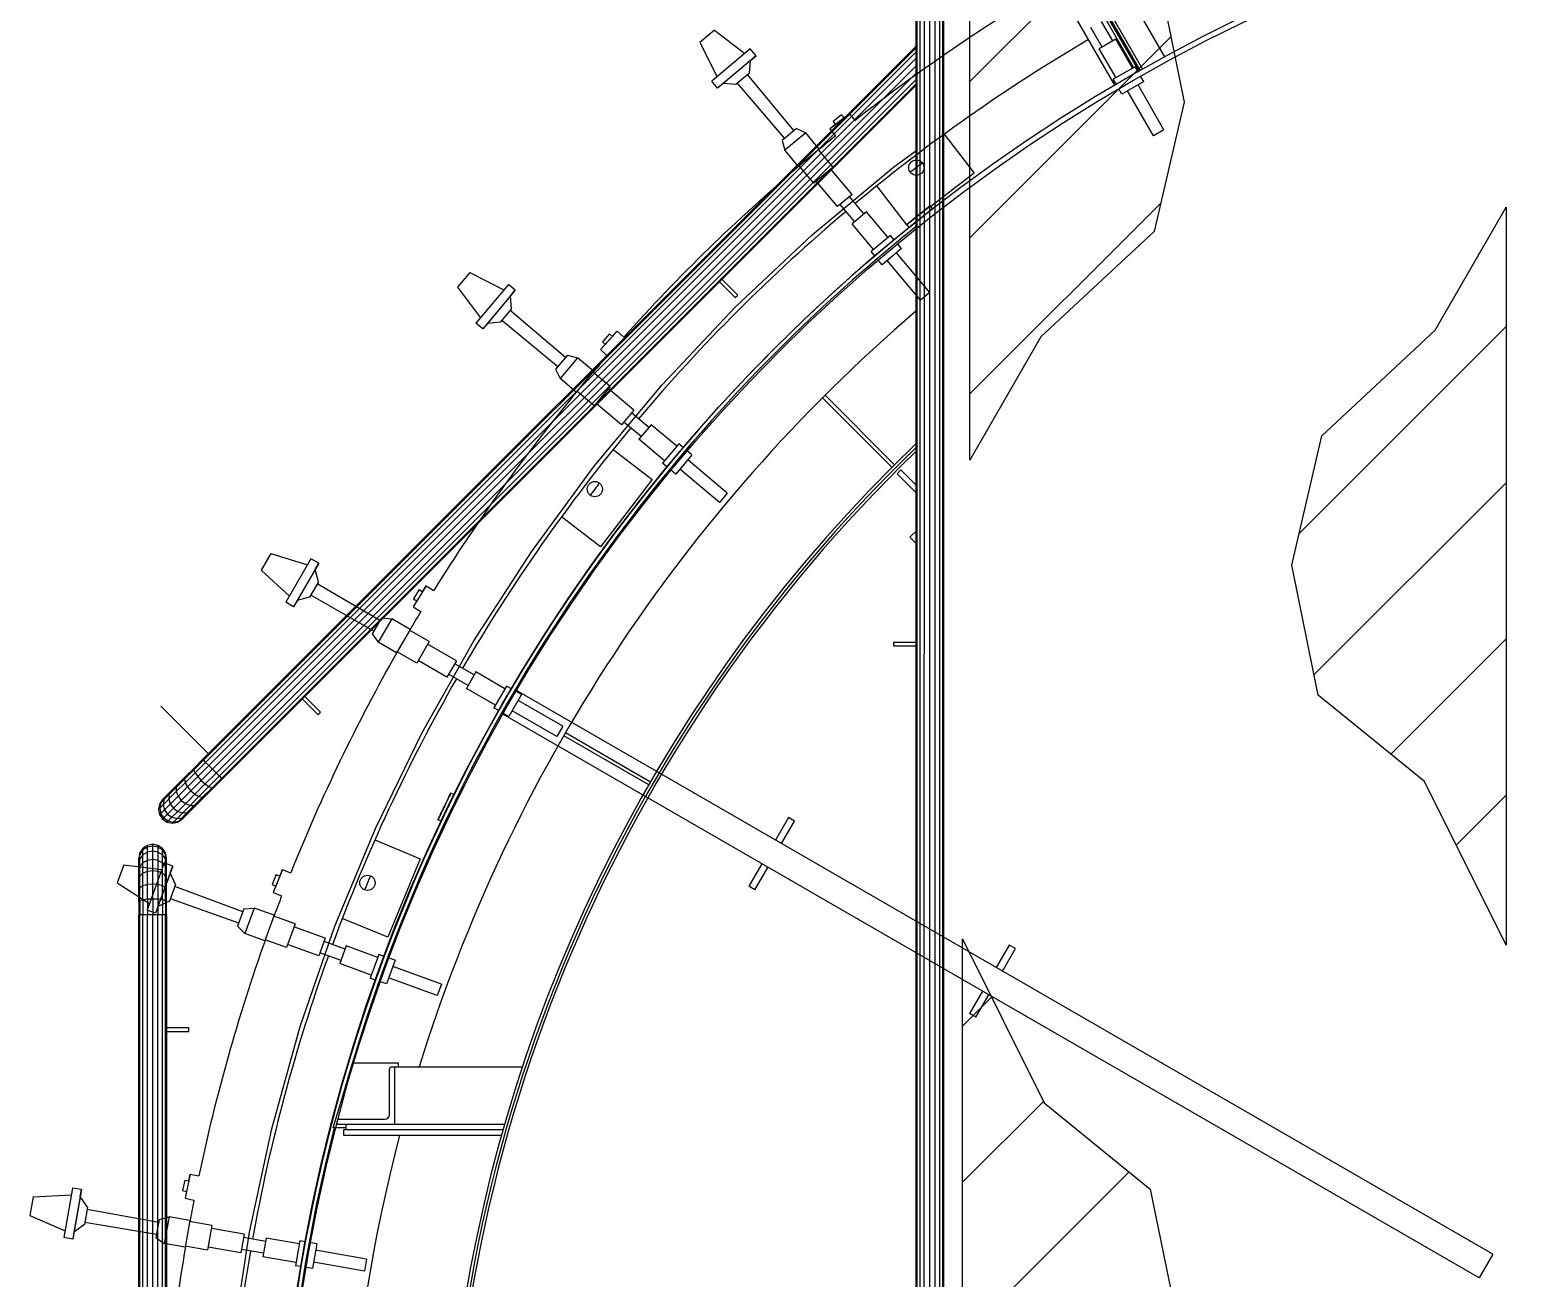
# Model space of a CAD drawing. Header units: metres. Extents: x 0 to 63075, y 0 to 44550.
# Drawn here: x 59357.2 to 59751.8, y 40442.4 to 40773.4 of the extents above; entities that cross this region are included whole.
import ezdxf

# ---------------------------------------------------------------- set-up
doc = ezdxf.new("R2010")
doc.units = ezdxf.units.M
doc.header["$LTSCALE"] = 75
for name, color, linetype in [('GSB', 7, 'Continuous'), ('ML6', 1, 'Continuous'), ('SDM', 7, 'Continuous'), ('SL1', 8, 'Continuous')]:
    doc.layers.add(name, color=color, linetype=linetype)
doc.styles.add('ROMANS', font='ROMANS.SHX')
doc.dimstyles.new('75___1-75', dxfattribs={"dimscale": 75, "dimtxt": 2.5, "dimasz": 2, "dimexe": 1.5, "dimexo": 1, "dimgap": 0.5, "dimtad": 1, "dimdec": 0, "dimzin": 12, "dimtxsty": 'ROMANS', "dimcen": 0, "dimclrd": 256, "dimclre": 256, "dimclrt": 3, "dimazin": 3, "dimtfac": 1, "dimtdec": 0, "dimtmove": 0, "dimatfit": 0, "dimfxl": 1, "dimlwd": -1, "dimlwe": -1, "dimarcsym": 0})
pattern_1 = [(44.99813, (326091.56, -18363.04), (-137.8813, 137.89033), [])]

# ---------------------------------------------------------------- blocks, each defined once
blk = doc.blocks.new('A$C6bae614f')
at = {"layer": 'SL1'}
h = blk.add_hatch(dxfattribs=at)
h.set_pattern_fill('_USER', color=256, scale=195, angle=44.9981, style=0, pattern_type=0)
h.set_pattern_definition(pattern_1)
h.paths.add_polyline_path([(411093.1, 45576.3), (411093.2, 46879.6), (411237.4, 46590.4), (411424.6, 46437.9), (411471.5, 46208.4), (411418.3, 45980), (411218, 45793.8)])
h = blk.add_hatch(dxfattribs=at)
h.set_pattern_fill('_USER', color=256, scale=195, angle=44.9981, style=0, pattern_type=0)
h.set_pattern_definition(pattern_1)
h.paths.add_polyline_path([(412039.6, 46022.9), (412039.5, 44719.6), (411895.3, 45008.8), (411708.1, 45161.3), (411661.1, 45390.7), (411714.3, 45619.1), (411914.7, 45805.4)])
h = blk.add_hatch(dxfattribs=at)
h.set_pattern_fill('_USER', color=256, scale=195, angle=44.9981, style=0, pattern_type=0)
h.set_pattern_definition(pattern_1)
h.paths.add_polyline_path([(411079.6, 43427.5), (411079.7, 44730.8), (411223.9, 44441.6), (411411.1, 44289), (411458.1, 44059.6), (411404.9, 43831.2), (411204.5, 43645)])
for p, q in [((410997.6, 48076.3), (410997.4, 42344.5)), ((410999.5, 48078.4), (410999.3, 42332.7)), ((411004.8, 48080.1), (411004.6, 42327.7)), ((411012.5, 42322.6), (411012.7, 48081.3)), ((411022, 48081.7), (411021.8, 42320.8)), ((411031.3, 48081.3), (411031.2, 42319.5)), ((411039.3, 48080.1), (411039.1, 42324.8)), ((411044.6, 48078.4), (411044.4, 42332.7)), ((411046.4, 48076.3), (411046.2, 42344.5)), ((411265, 46484.6), (411392.5, 46263.7)), ((411221, 46459.2), (411348.5, 46238.3)), ((411263.8, 46484), (411391.3, 46263)), ((411300.7, 46425.4), (411393.7, 46264.4)), ((411303.3, 46405.6), (411381.9, 46269.3)), ((411306.8, 46424.9), (411398, 46266.8)), ((411436.9, 46288.4), (411361, 46419.9)), ((410641.9, 46335.1), (410616.1, 46313.5)), ((410641.9, 46335.1), (410695.9, 46294.4)), ((411326.7, 46305.6), (411306.8, 46340)), ((411345.1, 46316.3), (411325.3, 46350.6)), ((409722.6, 45029), (410997.6, 46303.8)), ((409738.5, 45047.5), (410997.6, 46306.5)), ((410616.1, 46313.5), (410646.8, 46253.2)), ((410705.4, 46302.4), (410637.3, 46245.2)), ((410715.6, 46290.3), (410705.4, 46302.4)), ((411350.4, 46319.3), (411321.4, 46302.6)), ((411351, 46251.4), (411321.4, 46302.6)), ((411379.9, 46268.1), (411350.4, 46319.3)), ((410997.6, 46296.4), (409707.6, 45006.5)), ((410997.6, 46285.2), (409749.2, 45036.9)), ((410715.6, 46290.3), (410647.5, 46233.1)), ((410705.9, 46282.1), (410657.2, 46241.2)), ((410703.7, 46259.5), (410705.9, 46282.1)), ((410705.9, 46282.1), (410715.6, 46290.3)), ((410997.6, 46272), (409755.8, 45030.3)), ((410997.6, 46258.8), (409762.4, 45023.7)), ((410703.7, 46259.5), (410679.9, 46239.5)), ((410782.4, 46158.2), (410700.7, 46256.9)), ((411384.7, 46270.9), (411346.2, 46248.6)), ((411351.2, 46239.9), (411346.2, 46248.6)), ((411389.8, 46262.2), (411384.7, 46270.9)), ((411400, 46244.5), (411394.5, 46253.9)), ((410997.6, 46247.6), (409732, 44982.1)), ((409754.5, 44997.1), (410997.6, 46240.1)), ((410997.6, 46237.4), (409773, 45013)), ((410647.5, 46233.1), (410637.3, 46245.2)), ((410657.2, 46241.2), (410647.5, 46233.1)), ((410679.9, 46239.5), (410657.2, 46241.2)), ((410766, 46144.4), (410683, 46242)), ((411361.4, 46222.2), (411356, 46231.7)), ((411400, 46244.5), (411361.4, 46222.2)), ((411417.1, 46148.9), (411371.5, 46228)), ((411435.6, 46159.6), (411389.9, 46238.7)), ((410880.4, 46187.8), (410845.8, 46161)), ((410866.3, 46185.7), (410851.4, 46174.1)), ((410851.4, 46174.1), (410855.6, 46168.5)), ((410870.6, 46180.2), (410855.6, 46168.5)), ((410866.3, 46185.7), (410870.6, 46180.2)), ((410870.6, 46180.2), (410880.4, 46187.8)), ((410880.4, 46187.8), (410889.9, 46175.6)), ((410786.7, 46161.8), (410761.7, 46140.8)), ((410803.2, 46153.9), (410766.6, 46123.2)), ((410786.7, 46161.8), (410803.2, 46153.9)), ((410827.1, 46125.4), (410803.2, 46153.9)), ((410855.6, 46168.5), (410845.8, 46161)), ((410845.8, 46161), (410855.6, 46148.3)), ((411047.7, 46151.7), (411100.6, 46082.7)), ((411435.6, 46159.6), (411417.1, 46148.9)), ((410761.7, 46140.8), (410766.6, 46123.2)), ((410790.5, 46094.7), (410766.6, 46123.2)), ((410827.1, 46125.4), (410790.5, 46094.7)), ((410851.4, 46093.5), (410825.7, 46124.2)), ((410958.2, 46093.5), (410997.5, 46122.5)), ((410817.6, 46065.2), (410791.9, 46095.9)), ((410814.4, 45973.7), (410958.2, 46093.5)), ((410851.4, 46093.5), (410817.6, 46065.2)), ((410885, 46045.2), (410847.3, 46090.1)), ((410859.4, 46023.8), (410821.7, 46068.7)), ((411100.6, 46082.7), (411023.8, 46023.8)), ((410885, 46045.2), (410859.4, 46023.8)), ((410905.8, 46010.9), (410880.3, 46041.4)), ((410981.6, 45991.4), (410928.7, 46060.4)), ((410889.5, 45997.3), (410864, 46027.6)), ((410910.5, 46014.8), (410884.9, 45993.4)), ((410948.4, 45969.6), (410910.5, 46014.8)), ((411023, 46024.8), (411027, 46019.8)), ((410922.9, 45948.1), (410884.9, 45993.4)), ((410982.2, 45991.8), (410981.6, 45991.4)), ((410985.9, 45987.2), (410981.9, 45992.2)), ((410678.1, 45845.4), (410814.4, 45973.7)), ((410952.7, 45973.1), (410918.6, 45944.5)), ((410959.2, 45965.4), (410952.7, 45973.1)), ((410925.1, 45936.8), (410918.6, 45944.5)), ((410972.3, 45949.8), (410938.2, 45921.2)), ((411022.1, 45872.4), (410963.4, 45942.3)), ((410972.3, 45949.8), (410965.3, 45958.1)), ((410210, 45907.4), (410188.4, 45881.6)), ((410210, 45907.4), (410270.3, 45876.7)), ((410938.2, 45921.2), (410931.2, 45929.5)), ((411005.8, 45858.7), (410947.1, 45928.6)), ((410188.4, 45881.6), (410229.1, 45827.6)), ((410278.3, 45886.2), (410221.1, 45818.1)), ((410290.4, 45876), (410278.3, 45886.2)), ((410650.9, 45890.9), (410678.6, 45863.2)), ((410683.1, 45867.7), (410655.4, 45895.3)), ((410290.4, 45876), (410233.2, 45807.9)), ((410282.3, 45866.3), (410241.4, 45817.6)), ((410282.3, 45866.3), (410290.4, 45876)), ((410284, 45843.6), (410282.3, 45866.3)), ((410678.6, 45863.2), (410683.1, 45867.7)), ((411022.1, 45872.4), (411005.8, 45858.7)), ((410284, 45843.6), (410264, 45819.8)), ((410379.1, 45757.5), (410281.5, 45840.6)), ((410549.8, 45709.1), (410678.1, 45845.4)), ((410233.2, 45807.9), (410221.1, 45818.1)), ((410241.4, 45817.6), (410233.2, 45807.9)), ((410264, 45819.8), (410241.4, 45817.6)), ((410365.3, 45741.2), (410266.6, 45822.9)), ((410470.5, 45803.7), (410441.1, 45771.3)), ((410462.2, 45794.6), (410470.5, 45803.7)), ((410470.5, 45803.7), (410481.9, 45793.4)), ((410449.4, 45780.5), (410441.1, 45771.3)), ((410456.9, 45799.2), (410444.2, 45785.2)), ((410444.2, 45785.2), (410449.4, 45780.5)), ((410462.2, 45794.6), (410449.4, 45780.5)), ((410456.9, 45799.2), (410462.2, 45794.6)), ((410382.7, 45761.8), (410361.7, 45736.8)), ((410400.3, 45756.9), (410369.6, 45720.4)), ((410382.7, 45761.8), (410400.3, 45756.9)), ((410428.8, 45733), (410400.3, 45756.9)), ((410441.1, 45771.3), (410452.9, 45760.5)), ((410361.7, 45736.8), (410369.6, 45720.4)), ((410428.8, 45733), (410398.1, 45696.4)), ((410458.2, 45705.9), (410427.6, 45731.6)), ((410398.1, 45696.4), (410369.6, 45720.4)), ((410429.9, 45672.1), (410399.3, 45697.8)), ((410429.9, 45565.3), (410549.8, 45709.1)), ((410458.2, 45705.9), (410429.9, 45672.1)), ((410499.7, 45664.1), (410454.8, 45701.8)), ((410478.2, 45638.5), (410433.4, 45676.2)), ((410955.5, 45563.5), (410832.8, 45686.2)), ((410837.3, 45690.7), (410959.9, 45568)), ((410499.7, 45664.1), (410478.2, 45638.5)), ((410526.2, 45634), (410495.8, 45659.5)), ((410512.5, 45617.7), (410482.1, 45643.2)), ((410530.1, 45638.6), (410508.6, 45613)), ((410575.4, 45600.6), (410530.1, 45638.6)), ((410463.1, 45594.8), (410532.1, 45541.9)), ((410553.9, 45575.1), (410508.6, 45613)), ((410578.9, 45604.9), (410550.3, 45570.8)), ((410586.7, 45598.4), (410578.9, 45604.9)), ((410602.3, 45585.3), (410593.9, 45592.3)), ((410319, 45414.5), (410429.9, 45565.3)), ((410558.1, 45564.3), (410550.3, 45570.8)), ((410602.3, 45585.3), (410573.7, 45551.2)), ((410664.8, 45517.7), (410594.8, 45576.4)), ((410532.1, 45541.9), (410440.7, 45422.9)), ((410573.7, 45551.2), (410565.3, 45558.2)), ((410651.1, 45501.4), (410581.2, 45560.1)), ((410964.6, 45552.1), (410971.3, 45558.9)), ((410997.5, 45519.2), (410964.6, 45552.1)), ((410971.3, 45558.9), (410997.5, 45532.6)), ((410664.8, 45517.7), (410651.1, 45501.4)), ((410440.7, 45422.9), (410371.8, 45475.8)), ((410987, 45439.9), (410997.5, 45450.4)), ((410997.5, 45429.4), (410987, 45439.9)), ((409858.9, 45411.2), (409842.1, 45382.1)), ((409858.9, 45411.2), (409923.7, 45391.4)), ((410217.4, 45257.3), (410319, 45414.5)), ((409842.1, 45382.1), (409891.6, 45335.9)), ((409929.8, 45402.1), (409885.4, 45325.2)), ((409943.6, 45394.2), (409899.1, 45317.2)), ((409937.3, 45383.2), (409905.5, 45328.2)), ((409943.6, 45394.2), (409929.8, 45402.1)), ((409937.3, 45383.2), (409943.6, 45394.2)), ((409942.9, 45361.2), (409937.3, 45383.2)), ((409942.9, 45361.2), (409927.4, 45334.3)), ((410051.5, 45292.9), (409940.9, 45357.8)), ((410133.4, 45354.3), (410110.1, 45317.3)), ((410126.9, 45343.9), (410133.4, 45354.3)), ((410133.4, 45354.3), (410146.6, 45346.1)), ((409905.5, 45328.2), (409899.1, 45317.2)), ((409927.4, 45334.3), (409905.5, 45328.2)), ((410040.8, 45274.4), (409929.4, 45337.8)), ((410120.9, 45347.5), (410110.8, 45331.5)), ((410110.8, 45331.5), (410116.7, 45327.7)), ((410126.9, 45343.9), (410116.7, 45327.7)), ((410120.9, 45347.5), (410126.9, 45343.9)), ((409899.1, 45317.2), (409885.4, 45325.2)), ((410116.7, 45327.7), (410110.1, 45317.3)), ((410110.1, 45317.3), (410123.7, 45308.7)), ((410054.3, 45297.8), (410038, 45269.6)), ((410072.5, 45296), (410048.6, 45254.7)), ((410054.3, 45297.8), (410072.5, 45296)), ((410104.7, 45277.4), (410072.5, 45296)), ((410104.7, 45277.4), (410080.8, 45236.1)), ((410138.4, 45255.8), (410103.8, 45275.8)), ((410038, 45269.6), (410048.6, 45254.7)), ((410080.8, 45236.1), (410048.6, 45254.7)), ((410138.4, 45255.8), (410116.4, 45217.7)), ((410125.4, 45094.2), (410217.4, 45257.3)), ((410186.5, 45221.9), (410135.7, 45251.2)), ((410958.4, 45254.4), (410958.4, 45248)), ((410997.5, 45254.4), (410958.4, 45254.4)), ((410116.4, 45217.7), (410081.7, 45237.7)), ((410958.4, 45248), (410997.5, 45248)), ((410169.8, 45193), (410119, 45222.3)), ((410186.5, 45221.9), (410169.8, 45193)), ((410207.2, 45178.4), (410172.8, 45198.2)), ((410217.8, 45196.8), (410183.5, 45216.7)), ((410220.8, 45202.1), (410204.1, 45173.2)), ((410272, 45172.5), (410220.8, 45202.1)), ((410255.3, 45143.6), (410204.1, 45173.2)), ((410274.8, 45177.3), (410252.6, 45138.8)), ((410283.5, 45172.3), (410274.8, 45177.3)), ((409914.4, 45154.4), (409942.1, 45126.8)), ((409946.6, 45131.3), (409918.9, 45158.9)), ((410301.2, 45162.1), (410279, 45123.5)), ((410301.2, 45162.1), (410291.8, 45167.5)), ((412016.4, 44173.9), (410292.7, 45169.2)), ((410374.5, 45106.4), (410295.4, 45152)), ((409748.7, 45057.7), (409664.8, 45141.5)), ((409942.1, 45126.8), (409946.6, 45131.3)), ((410261.3, 45133.8), (410252.6, 45138.8)), ((411992.3, 44132.1), (410268.6, 45127.4)), ((410279, 45123.5), (410269.5, 45129)), ((410363.9, 45087.9), (410284.8, 45133.6)), ((410043.4, 44925.9), (410125.4, 45094.2)), ((410374.5, 45106.4), (410363.9, 45087.9)), ((410379.1, 45095.1), (410529.4, 45008.3)), ((410526.2, 45002.8), (410376, 45089.6)), ((409738.5, 45047.5), (409722.8, 45031.8)), ((409738.5, 45047.5), (409739.8, 45046.2)), ((409739.8, 45046.2), (409743.6, 45042.5)), ((409743.6, 45042.5), (409749.2, 45036.9)), ((409707.8, 45016.8), (409674.8, 44983.8)), ((409722.6, 45029), (409691.6, 44998)), ((409707.8, 45016.8), (409706.3, 45012.7)), ((409706.3, 45012.7), (409707.6, 45006.5)), ((409722.8, 45031.8), (409707.8, 45016.8)), ((409711.6, 44999.3), (409749.2, 45036.9)), ((409755.8, 45030.3), (409717.6, 44992.1)), ((409722.8, 45031.8), (409722.6, 45029)), ((409722.6, 45029), (409725.1, 45024)), ((409725.1, 45024), (409729.9, 45017.6)), ((409773, 45013), (409728.9, 44968.9)), ((409729.9, 45017.6), (409736.2, 45010.7)), ((409743.1, 45004.4), (409762.4, 45023.7)), ((409749.2, 45036.9), (409755.8, 45030.3)), ((409755.8, 45030.3), (409768, 45018.1)), ((409768, 45018.1), (409771.7, 45014.3)), ((409771.7, 45014.3), (409773, 45013)), ((409691.9, 44990.8), (409662.7, 44961.6)), ((409671.1, 44958.8), (409711.6, 44999.3)), ((409717.6, 44992.1), (409676.5, 44951)), ((409691.6, 44998), (409679.4, 44985.8)), ((409683.2, 44992.2), (409679.4, 44985.8)), ((409694.4, 45003.4), (409691.6, 44998)), ((409691.6, 44998), (409691.9, 44990.8)), ((409707.6, 45006.5), (409691.9, 44990.8)), ((409691.9, 44990.8), (409695.1, 44982.8)), ((409743.1, 45004.4), (409694.6, 44955.9)), ((409707.6, 45006.5), (409711.6, 44999.3)), ((409711.6, 44999.3), (409717.6, 44992.1)), ((409717.6, 44992.1), (409724.8, 44986.1)), ((409736.2, 45010.7), (409743.1, 45004.4)), ((409754.5, 44997.1), (409738.2, 44980.8)), ((409743.1, 45004.4), (409749.5, 44999.6)), ((409749.5, 44999.6), (409754.5, 44997.1)), ((409754.5, 44997.1), (409757.3, 44997.3)), ((410176.9, 44988.3), (410182.6, 44985.6)), ((409662.5, 44968.9), (409660.7, 44959.5)), ((409662.7, 44961.6), (409660.7, 44959.5)), ((409667.8, 44976.8), (409662.5, 44968.9)), ((409664.5, 44970.8), (409662.5, 44968.9)), ((409664.5, 44970.8), (409662.7, 44961.6)), ((409662.7, 44961.6), (409664.7, 44952.4)), ((409669.6, 44978.6), (409664.5, 44970.8)), ((409670.2, 44976.5), (409664.5, 44970.8)), ((409669.6, 44978.6), (409667.8, 44976.8)), ((409670.2, 44976.5), (409668.9, 44967.8)), ((409668.9, 44967.8), (409671.1, 44958.8)), ((409674.8, 44983.8), (409669.6, 44978.6)), ((409679.4, 44985.8), (409670.2, 44976.5)), ((409674.8, 44983.8), (409670.2, 44976.5)), ((409679.4, 44985.8), (409678.7, 44977.6)), ((409678.7, 44977.6), (409681.4, 44969.1)), ((409681.4, 44969.1), (409687, 44961.5)), ((409687, 44961.5), (409694.6, 44955.9)), ((409716.3, 44966.4), (409693.3, 44943.4)), ((409695.1, 44982.8), (409700.9, 44975.4)), ((409700.9, 44975.4), (409708.3, 44969.6)), ((409708.3, 44969.6), (409716.3, 44966.4)), ((409723.5, 44966.1), (409711.3, 44953.9)), ((409732, 44982.1), (409716.3, 44966.4)), ((409716.3, 44966.4), (409723.5, 44966.1)), ((409728.9, 44968.9), (409717.7, 44957.7)), ((409738.2, 44980.8), (409723.5, 44966.1)), ((409723.5, 44966.1), (409728.9, 44968.9)), ((409724.8, 44986.1), (409732, 44982.1)), ((409732, 44982.1), (409738.2, 44980.8)), ((409738.2, 44980.8), (409742.3, 44982.3)), ((409660.7, 44959.5), (409662.5, 44950.2)), ((409664.7, 44952.4), (409662.5, 44950.2)), ((409662.5, 44950.2), (409667.8, 44942.3)), ((409664.7, 44952.4), (409671.1, 44958.8)), ((409670, 44944.5), (409664.7, 44952.4)), ((409670, 44944.5), (409667.8, 44942.3)), ((409667.8, 44942.3), (409675.7, 44937)), ((409676.5, 44951), (409670, 44944.5)), ((409670, 44944.5), (409677.9, 44939.2)), ((409671.1, 44958.8), (409676.5, 44951)), ((409677.9, 44939.2), (409675.7, 44937)), ((409675.7, 44937), (409685.1, 44935.1)), ((409676.5, 44951), (409684.3, 44945.6)), ((409684.3, 44945.6), (409677.9, 44939.2)), ((409677.9, 44939.2), (409687.1, 44937.2)), ((409694.6, 44955.9), (409684.3, 44945.6)), ((409684.3, 44945.6), (409693.3, 44943.4)), ((409687.1, 44937.2), (409685.1, 44935.1)), ((409685.1, 44935.1), (409694.4, 44937)), ((409693.3, 44943.4), (409687.1, 44937.2)), ((409687.1, 44937.2), (409696.3, 44938.9)), ((409693.3, 44943.4), (409702.1, 44944.7)), ((409694.4, 44937), (409702.3, 44942.3)), ((409696.3, 44938.9), (409694.4, 44937)), ((409694.6, 44955.9), (409703.1, 44953.2)), ((409711.3, 44953.9), (409696.3, 44938.9)), ((409696.3, 44938.9), (409704.1, 44944.1)), ((409702.1, 44944.7), (409709.3, 44949.3)), ((409704.1, 44944.1), (409702.3, 44942.3)), ((409703.1, 44953.2), (409711.3, 44953.9)), ((409709.3, 44949.3), (409704.1, 44944.1)), ((409717.7, 44957.7), (409709.3, 44949.3)), ((409711.3, 44953.9), (409717.7, 44957.7)), ((410159.7, 44938.4), (410154, 44941.2)), ((410772.6, 44945), (410749.7, 44905.3)), ((410760.7, 44899), (410783.6, 44938.7)), ((410783.6, 44938.7), (410772.6, 44945)), ((409971.8, 44753), (410043.4, 44925.9)), ((409627.9, 44882.8), (409626, 44873.5)), ((409633.1, 44890.7), (409627.9, 44882.8)), ((409633.1, 44887.8), (409627.9, 44880.1)), ((409627.9, 44797.8), (409627.9, 44882.8)), ((409641.1, 44896), (409633.1, 44890.7)), ((409641.1, 44893), (409633.1, 44887.8)), ((409633.1, 44887.8), (409633.1, 44890.7)), ((409633.1, 44799.6), (409633.1, 44887.8)), ((409641.1, 44883.9), (409633.1, 44879.1)), ((409650.4, 44897.9), (409641.1, 44896)), ((409641.1, 44800.8), (409641.1, 44896)), ((409650.4, 44894.8), (409641.1, 44893)), ((409650.4, 44885.6), (409641.1, 44883.9)), ((409659.7, 44896), (409650.4, 44897.9)), ((409650.4, 44885.6), (409650.4, 44897.9)), ((409659.7, 44893), (409650.4, 44894.8)), ((409650.4, 44801.2), (409650.4, 44885.6)), ((409659.7, 44883.9), (409650.4, 44885.6)), ((409667.7, 44890.7), (409659.7, 44896)), ((409659.7, 44893), (409659.7, 44896)), ((409667.7, 44887.8), (409659.7, 44893)), ((409659.7, 44893), (409659.7, 44800.8)), ((409667.7, 44879.1), (409659.7, 44883.9)), ((409672.9, 44882.8), (409667.7, 44890.7)), ((409667.7, 44799.6), (409667.7, 44890.7)), ((409672.9, 44880.1), (409667.7, 44887.8)), ((409674.8, 44873.5), (409672.9, 44882.8)), ((409672.9, 44880.1), (409672.9, 44882.8)), ((410042.5, 44905.6), (410122.8, 44872.3)), ((409599.4, 44861.5), (409587.9, 44829.9)), ((409599.4, 44861.5), (409666.5, 44853.3)), ((409627.9, 44880.1), (409626, 44871)), ((409626, 44871), (409626, 44873.5)), ((409627.9, 44872), (409626, 44863.6)), ((409626, 44795.7), (409626, 44871)), ((409627.9, 44859), (409626, 44851.7)), ((409633.1, 44879.1), (409627.9, 44872)), ((409633.1, 44865.2), (409627.9, 44859)), ((409641.1, 44869.3), (409633.1, 44865.2)), ((409670.8, 44865), (409640.4, 44781.4)), ((409650.4, 44870.7), (409641.1, 44869.3)), ((409659.7, 44869.3), (409650.4, 44870.7)), ((409685.7, 44859.5), (409655.2, 44776)), ((409667.7, 44865.2), (409659.7, 44869.3)), ((409672.9, 44872), (409667.7, 44879.1)), ((409672.9, 44859), (409667.7, 44865.2)), ((409685.7, 44859.5), (409670.8, 44865)), ((409674.8, 44871), (409672.9, 44880.1)), ((409672.9, 44797.8), (409672.9, 44880.1)), ((409674.8, 44863.6), (409672.9, 44872)), ((409674.8, 44851.7), (409672.9, 44859)), ((409674.8, 44871), (409674.8, 44873.5)), ((409674.8, 44863.6), (409674.8, 44871)), ((409674.8, 44795.7), (409674.8, 44863.6)), ((409681.4, 44847.6), (409685.7, 44859.5)), ((410122.8, 44872.3), (410065.4, 44733.7)), ((410725.6, 44863.5), (410702.6, 44823.8)), ((410713.6, 44817.4), (410736.6, 44857.1)), ((409587.9, 44829.9), (409644.6, 44793.1)), ((409627.9, 44841.7), (409626, 44835.8)), ((409633.1, 44846.6), (409627.9, 44841.7)), ((409641.1, 44849.9), (409633.1, 44846.6)), ((409650.4, 44851.1), (409641.1, 44849.9)), ((409659.7, 44849.9), (409650.4, 44851.1)), ((409681.4, 44847.6), (409659.6, 44787.9)), ((409667.7, 44846.6), (409659.7, 44849.9)), ((409672.9, 44841.7), (409667.7, 44846.6)), ((409674.8, 44835.8), (409672.9, 44841.7)), ((409690.8, 44826.9), (409681.4, 44847.6)), ((409868.4, 44844.3), (409861.3, 44826.8)), ((409879.6, 44853.2), (409863.1, 44812.7)), ((409874.9, 44841.8), (409867.7, 44824.1)), ((409868.4, 44844.3), (409874.9, 44841.8)), ((409874.9, 44841.8), (409879.6, 44853.2)), ((409879.6, 44853.2), (409893.9, 44847.4)), ((409627.9, 44820.9), (409626, 44816.9)), ((409633.1, 44824.4), (409627.9, 44820.9)), ((409641.1, 44826.7), (409633.1, 44824.4)), ((409650.4, 44827.5), (409641.1, 44826.7)), ((409659.7, 44826.7), (409650.4, 44827.5)), ((409667.7, 44824.4), (409659.7, 44826.7)), ((409672.9, 44820.9), (409667.7, 44824.4)), ((409674.8, 44816.9), (409672.9, 44820.9)), ((409690.8, 44826.9), (409680.1, 44797.7)), ((409809.5, 44778.5), (409689.4, 44823.2)), ((409861.3, 44826.8), (409867.7, 44824.1)), ((409867.7, 44824.1), (409863.1, 44812.7)), ((409863.1, 44812.7), (409877.9, 44806.6)), ((410713.6, 44817.4), (410702.6, 44823.8)), ((409627.9, 44797.8), (409626, 44795.7)), ((409626, 44795.7), (409626, 44773.5)), ((409633.1, 44799.6), (409627.9, 44797.8)), ((409627.9, 44797.8), (409627.9, 44773.5)), ((409633.1, 44799.6), (409633.1, 44773.5)), ((409641.1, 44800.8), (409633.1, 44799.6)), ((409655.2, 44776), (409640.4, 44781.4)), ((409650.4, 44801.2), (409641.1, 44800.8)), ((409641.1, 44800.8), (409641.1, 44773.5)), ((409659.7, 44800.8), (409650.4, 44801.2)), ((409650.4, 44801.2), (409650.4, 44773.5)), ((409659.6, 44787.9), (409655.2, 44776)), ((409680.1, 44797.7), (409659.6, 44787.9)), ((409659.7, 44800.8), (409659.7, 44773.5)), ((409667.7, 44799.6), (409659.7, 44800.8)), ((409667.7, 44799.6), (409667.7, 44773.5)), ((409672.9, 44797.8), (409667.7, 44799.6)), ((409674.8, 44795.7), (409672.9, 44797.8)), ((409672.9, 44797.8), (409672.9, 44773.5)), ((409674.8, 44773.5), (409674.8, 44795.7)), ((409802.2, 44758.5), (409681.5, 44801.5)), ((409811.4, 44783.8), (409800.3, 44753.2)), ((409811.4, 44783.8), (409829.7, 44785.2)), ((409829.7, 44785.2), (409813.3, 44740.4)), ((409864.6, 44772.5), (409829.7, 44785.2)), ((409626, 43199.7), (409626, 44773.5)), ((409627.9, 44773.5), (409626, 44773.5)), ((409627.8, 43206.3), (409627.9, 44773.5)), ((409633.1, 44773.5), (409627.9, 44773.5)), ((409641.1, 44773.5), (409633.1, 44773.5)), ((409633.1, 43219.9), (409633.1, 44773.5)), ((409641, 43234.1), (409641.1, 44773.5)), ((409650.4, 44773.5), (409641.1, 44773.5)), ((409672.9, 44773.5), (409650.4, 44773.5)), ((409650.4, 43246.5), (409650.4, 44773.5)), ((409659.7, 43256.1), (409659.7, 44773.5)), ((409667.6, 43262.7), (409667.7, 44773.5)), ((409672.9, 43266.5), (409672.9, 44773.5)), ((409674.8, 44773.5), (409672.9, 44773.5)), ((409674.8, 44773.5), (409674.8, 43267.7)), ((409800.3, 44753.2), (409813.3, 44740.4)), ((409864.6, 44772.5), (409848.3, 44727.6)), ((409901.6, 44757.1), (409864, 44770.8)), ((409901.6, 44757.1), (409886.5, 44715.7)), ((409954.8, 44732), (409899.8, 44752.1)), ((409910.7, 44576), (409971.8, 44753)), ((410065.4, 44733.7), (409985.1, 44767)), ((409848.3, 44727.6), (409813.3, 44740.4)), ((409886.5, 44715.7), (409848.9, 44729.4)), ((409954.8, 44732), (409943.4, 44700.6)), ((409990, 44712.7), (409952.8, 44726.4)), ((409943.4, 44700.6), (409888.3, 44720.7)), ((409982.8, 44692.8), (409945.5, 44706.3)), ((409992.1, 44718.5), (409980.7, 44687.1)), ((410047.6, 44698.2), (409992.1, 44718.5)), ((410049.5, 44703.5), (410034.3, 44661.6)), ((410059, 44700), (410049.5, 44703.5)), ((411162.4, 44720), (411139.4, 44680.3)), ((411150.4, 44674), (411173.4, 44713.7)), ((411173.4, 44713.7), (411162.4, 44720)), ((410036.2, 44666.9), (409980.7, 44687.1)), ((410078.2, 44693), (410063, 44651.2)), ((410078.2, 44693), (410067.9, 44696.8)), ((410160, 44650.9), (410074.2, 44682.1)), ((410043.8, 44658.2), (410034.3, 44661.6)), ((410063, 44651.2), (410052.7, 44654.9)), ((410152.8, 44630.9), (410066.9, 44662.1)), ((410160, 44650.9), (410152.8, 44630.9)), ((411115.3, 44638.5), (411092.3, 44598.8)), ((411103.3, 44592.4), (411126.3, 44632.1)), ((411103.3, 44592.4), (411092.3, 44598.8)), ((409713.9, 44573.5), (409674.8, 44573.5)), ((409674.8, 44567.1), (409713.9, 44567.1)), ((409713.9, 44567.1), (409713.9, 44573.5)), ((409860.4, 44395.7), (409910.7, 44576)), ((409968.7, 44397.1), (410003.7, 44512.1)), ((410003.7, 44512.1), (410083.7, 44512.1)), ((410068.2, 44420.5), (410068.2, 44500.9)), ((410072, 44504.7), (410302.9, 44504.7)), ((410077.7, 44403.1), (410077.7, 44504.7)), ((410083.7, 44512.1), (410083.7, 44504.7)), ((409976.1, 44403.1), (409976.1, 44408.8)), ((409979.9, 44412.6), (410060.3, 44412.6)), ((409821.1, 44212.7), (409860.4, 44395.7)), ((409991.9, 44397.1), (409968.7, 44397.1)), ((410271.4, 44403.1), (409976.1, 44403.1)), ((409987, 44393.6), (409987, 44384.1)), ((410268.7, 44393.6), (409987, 44393.6)), ((409987, 44384.1), (410266, 44384)), ((409991.9, 44393.6), (409991.9, 44403.1)), ((409707.2, 44305), (409703.2, 44286.5)), ((409707.2, 44305), (409714, 44303.6)), ((409716.6, 44315.6), (409707.4, 44272.9)), ((409714, 44303.6), (409710, 44284.9)), ((409714, 44303.6), (409716.6, 44315.6)), ((409716.6, 44315.6), (409731.7, 44312.4)), ((409439.2, 44275.2), (409506.8, 44278.7)), ((409508.9, 44290.9), (409493.5, 44203.4)), ((409524.5, 44288.2), (409508.9, 44290.9)), ((409524.5, 44288.2), (409509.1, 44200.6)), ((409522.4, 44275.7), (409524.5, 44288.2)), ((409703.2, 44286.5), (409710, 44284.9)), ((409710, 44284.9), (409707.4, 44272.9)), ((409439.2, 44275.2), (409433.4, 44242.1)), ((409522.4, 44275.7), (409511.3, 44213.1)), ((409535.2, 44257), (409522.4, 44275.7)), ((409535.2, 44257), (409529.8, 44226.3)), ((409660.6, 44229.9), (409534.5, 44253)), ((409707.4, 44272.9), (409723, 44269.4)), ((409433.4, 44242.1), (409495.6, 44215.6)), ((409529.8, 44226.3), (409511.3, 44213.1)), ((409656.8, 44208.9), (409530.5, 44230.3)), ((409661.5, 44235.5), (409655.9, 44203.3)), ((409661.5, 44235.5), (409679.2, 44240)), ((409679.2, 44240), (409670.9, 44193)), ((409715.9, 44233.6), (409679.2, 44240)), ((409715.9, 44233.6), (409707.6, 44186.5)), ((409755, 44224.8), (409715.6, 44231.7)), ((409755, 44224.8), (409747.3, 44181.4)), ((409509.1, 44200.6), (409493.5, 44203.4)), ((409511.3, 44213.1), (409509.1, 44200.6)), ((409655.9, 44203.3), (409670.9, 44193)), ((409811.7, 44209.4), (409754, 44219.5)), ((409793, 44027.6), (409821.1, 44212.7)), ((409811.7, 44209.4), (409805.9, 44176.5)), ((409849.8, 44196.5), (409810.7, 44203.4)), ((409850.8, 44202.5), (409845, 44169.6)), ((409909, 44192.2), (409850.8, 44202.5)), ((409707.6, 44186.5), (409670.9, 44193)), ((409747.3, 44181.4), (409707.9, 44188.4)), ((409805.9, 44176.5), (409748.2, 44186.6)), ((409846.1, 44175.6), (409807, 44182.4)), ((409910, 44197.7), (409902.2, 44153.8)), ((409919.9, 44195.9), (409910, 44197.7)), ((409940, 44192.4), (409929.3, 44194.3)), ((409940, 44192.4), (409932.3, 44148.6)), ((410027.9, 44165.1), (409938, 44181)), ((412016.4, 44173.9), (411992.3, 44132.1)), ((409903.2, 44159.3), (409845, 44169.6)), ((409912.2, 44152.1), (409902.2, 44153.8)), ((409932.3, 44148.6), (409921.5, 44150.4)), ((410024.2, 44144.1), (409934.3, 44160)), ((410027.9, 44165.1), (410024.2, 44144.1))]:
    blk.add_line(p, q, dxfattribs=at)
for points in [[(411093.1, 45576.3), (411093.2, 46879.6), (411237.4, 46590.4), (411424.6, 46437.9), (411471.5, 46208.4), (411418.3, 45980), (411218, 45793.8)], [(412039.6, 46022.9), (412039.5, 44719.6), (411895.3, 45008.8), (411708.1, 45161.3), (411661.1, 45390.7), (411714.3, 45619.1), (411914.7, 45805.4)], [(411079.6, 43427.5), (411079.7, 44730.8), (411223.9, 44441.6), (411411.1, 44289), (411458.1, 44059.6), (411404.9, 43831.2), (411204.5, 43645)]]:
    blk.add_lwpolyline(points, close=True, dxfattribs=at)
for centre, radius in [((412870.4, 43653), 3000), ((412870.4, 43653), 2990.5), ((410998.5, 46092.6), 13.5), ((410430.9, 45525), 13.5), ((410029.5, 44829.8), 13.5)]:
    blk.add_circle(centre, radius, dxfattribs=at)
for centre, radius, start, end in [((412870.4, 43653), 3207.1, 120.4519, 128.1351), ((412870.4, 43653), 3092.8, 120.4687, 129.801), ((412870.4, 43653), 3207.1, 128.918, 129.6047), ((412870.4, 43653), 3207.1, 130.3916, 138.1351), ((412870.4, 43653), 3075, 127.2466, 127.7497), ((412870.4, 43653), 3092.8, 130.1952, 139.801), ((412870.4, 43653), 3006.4, 127.9143, 128.9182), ((412870.4, 43653), 3000, 128.6289, 187.0261), ((412870.4, 43653), 2993.5, 128.7284, 164.4688), ((412870.4, 43653), 2878.5, 130.5888, 162.789), ((412870.4, 43653), 3207.1, 138.918, 139.6047), ((412870.4, 43653), 3207.1, 140.3916, 148.1351), ((412870.4, 43653), 3092.8, 140.1952, 149.801), ((412870.4, 43653), 2705, 133.8172, 209.6099), ((412870.4, 43653), 2700, 133.9192, 179.9476), ((412870.4, 43653), 2695.2, 134.0167, 179.9475), ((412870.4, 43653), 3075, 142.2466, 142.7497), ((412870.4, 43653), 3207.1, 148.918, 149.6047), ((412870.4, 43653), 3207.1, 150.3916, 158.1351), ((412870.4, 43653), 3092.8, 150.1952, 159.801), ((412870.4, 43653), 3006.4, 153.6286, 154.6324), ((412870.4, 43653), 3075, 157.2466, 157.7497), ((412870.4, 43653), 3207.1, 158.918, 159.6047), ((412870.4, 43653), 3207.1, 160.3916, 168.1351), ((412870.4, 43653), 3092.8, 160.1952, 169.801), ((410072, 44500.9), 3.81, 89.9981, 179.9981), ((409979.9, 44408.8), 3.81, 89.9981, 179.9981), ((410060.3, 44420.5), 7.87, 269.9981, 359.9981), ((412870.4, 43653), 2993.5, 165.6064, 187.0414), ((412870.4, 43653), 2878.5, 165.287, 187.3243), ((412870.4, 43653), 3207.1, 168.918, 169.6047), ((412870.4, 43653), 3207.1, 170.3916, 178.1351), ((412870.4, 43653), 3092.8, 170.1952, 178.5864)]:
    blk.add_arc(centre, radius, start, end, dxfattribs=at)
for points, knots in [([(411023, 46024.8), (411019.3, 46021.9), (411015.5, 46018.9), (411011.7, 46016), (411008.6, 46013.5), (411005.5, 46011), (411002.4, 46008.6), (410995.6, 46003.2), (410988.6, 45997.6), (410981.7, 45992.1)], [0, 0, 0, 0, 0.269996, 0.269996, 0.269996, 0.498358, 0.498358, 0.498358, 1, 1, 1, 1]), ([(410981.9, 45992.2), (410985.6, 45995.2), (410989.3, 45998.2), (410993, 46001.1), (410996.2, 46003.6), (410999.3, 46006.1), (411002.4, 46008.6), (411009.1, 46013.9), (411016.2, 46019.5), (411023.2, 46024.9)], [0, 0, 0, 0, 0.270006, 0.270006, 0.270006, 0.498342, 0.498342, 0.498342, 1, 1, 1, 1]), ([(411027, 46019.8), (411023.2, 46016.9), (411019.4, 46013.9), (411015.7, 46011), (411012.6, 46008.5), (411009.4, 46006), (411006.3, 46003.6), (410999.6, 45998.2), (410992.6, 45992.7), (410985.7, 45987.1)], [0, 0, 0, 0, 0.269995, 0.269995, 0.269995, 0.498358, 0.498358, 0.498358, 1, 1, 1, 1]), ([(410985.9, 45987.2), (410989.6, 45990.2), (410993.3, 45993.2), (410997, 45996.2), (411000.1, 45998.7), (411003.3, 46001.2), (411006.3, 46003.6), (411013.1, 46009), (411020.1, 46014.5), (411027.1, 46019.9)], [0, 0, 0, 0, 0.270002, 0.270002, 0.270002, 0.498342, 0.498342, 0.498342, 1, 1, 1, 1]), ([(410176.9, 44988.4), (410174.8, 44984.1), (410172.6, 44979.8), (410170.5, 44975.5), (410168.8, 44971.9), (410167, 44968.3), (410165.3, 44964.8), (410161.5, 44957), (410157.7, 44949), (410153.9, 44941)], [0, 0, 0, 0, 0.269996, 0.269996, 0.269996, 0.498358, 0.498358, 0.498358, 1, 1, 1, 1]), ([(410154, 44941.1), (410156, 44945.4), (410158.1, 44949.8), (410160.1, 44954.1), (410161.9, 44957.7), (410163.6, 44961.3), (410165.3, 44964.8), (410169.1, 44972.6), (410173, 44980.6), (410177, 44988.5)], [0, 0, 0, 0, 0.270006, 0.270006, 0.270006, 0.498342, 0.498342, 0.498342, 1, 1, 1, 1]), ([(410182.6, 44985.6), (410180.5, 44981.3), (410178.4, 44977), (410176.3, 44972.8), (410174.5, 44969.2), (410172.8, 44965.6), (410171, 44962), (410167.3, 44954.3), (410163.4, 44946.2), (410159.6, 44938.2)], [0, 0, 0, 0, 0.269995, 0.269995, 0.269995, 0.498358, 0.498358, 0.498358, 1, 1, 1, 1]), ([(410159.7, 44938.4), (410161.7, 44942.7), (410163.8, 44947), (410165.9, 44951.3), (410167.6, 44954.9), (410169.3, 44958.5), (410171, 44962.1), (410174.8, 44969.8), (410178.7, 44977.8), (410182.7, 44985.8)], [0, 0, 0, 0, 0.270002, 0.270002, 0.270002, 0.498342, 0.498342, 0.498342, 1, 1, 1, 1])]:
    blk.add_open_spline(points, degree=3, knots=knots, dxfattribs=at)
blk = doc.blocks.new('zw$15D4')
at = {"layer": 'ML6', "xscale": 0.2502808837766805, "yscale": 0.2502808837766805, "zscale": 0.2502808837766805}
blk.add_blockref('A$C6bae614f', (-85544.74, -3177.34), dxfattribs=at)

msp = doc.modelspace()

# ---------------------------------------------------------------- block references
at = {"layer": 'GSB', "xscale": 0.6000000000000068, "yscale": 0.6000000000000068, "zscale": 0.6000000000000068}
msp.add_blockref('zw$15D4', (49200, 35721.63), dxfattribs=at)

# ---------------------------------------------------------------- leaders
at = {"layer": 'SDM'}
msp.add_leader([(60354.81, 38154.3), (59453.13, 42438.72), (62243.43, 42438.72)], dimstyle='75___1-75', override={"dimtad": 0}, dxfattribs=at)

doc.saveas('drawing.dxf')
